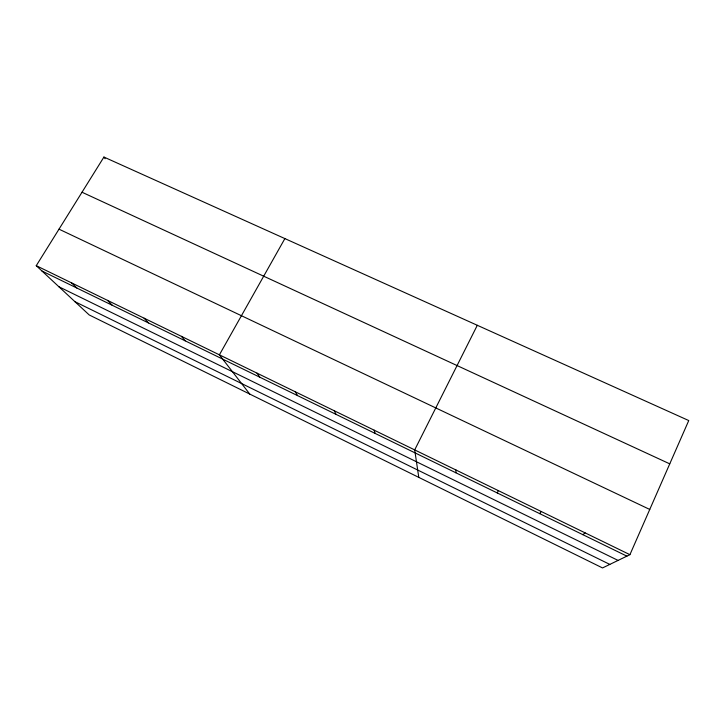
<?xml version="1.0" encoding="UTF-8"?>
<svg xmlns="http://www.w3.org/2000/svg" width="725" height="725" viewBox="0 0 725 725"><rect width="100%" height="100%" fill="white"/><g stroke="black" fill="none" stroke-linecap="round" stroke-linejoin="round"><path stroke-width="1.09" d="M455.853 472.772L456.043 470.045M497.368 493L498.22 490.571M629.916 554.679L688.75 420.554L103.929 157.062L36.25 265.685L89.22 314.958L602.529 567.938L629.916 554.679L36.25 265.685M477.304 325.289L414.691 449.908L418.787 477.385M284.88 238.588L219.394 354.842L249.763 394.083M539.69 513.635L541.24 511.515M582.864 534.678L585.129 532.884M82.016 192.234L669.755 463.855M59.006 229.163L649.763 509.448M41.996 271.032L626.898 556.147M58.915 286.765L618.072 560.416M74.911 301.654L609.825 564.412M71.53 282.859L76.832 288.006M107.472 300.358L112.293 305.298M144.076 318.175L148.426 322.906M181.386 336.337L185.219 340.85M103.929 157.062L105.098 158.739M256.994 373.139L259.777 377.19M295.302 391.79L297.531 395.596M334.343 410.794L336.001 414.347M374.127 430.161L375.197 433.45"/></g></svg>
